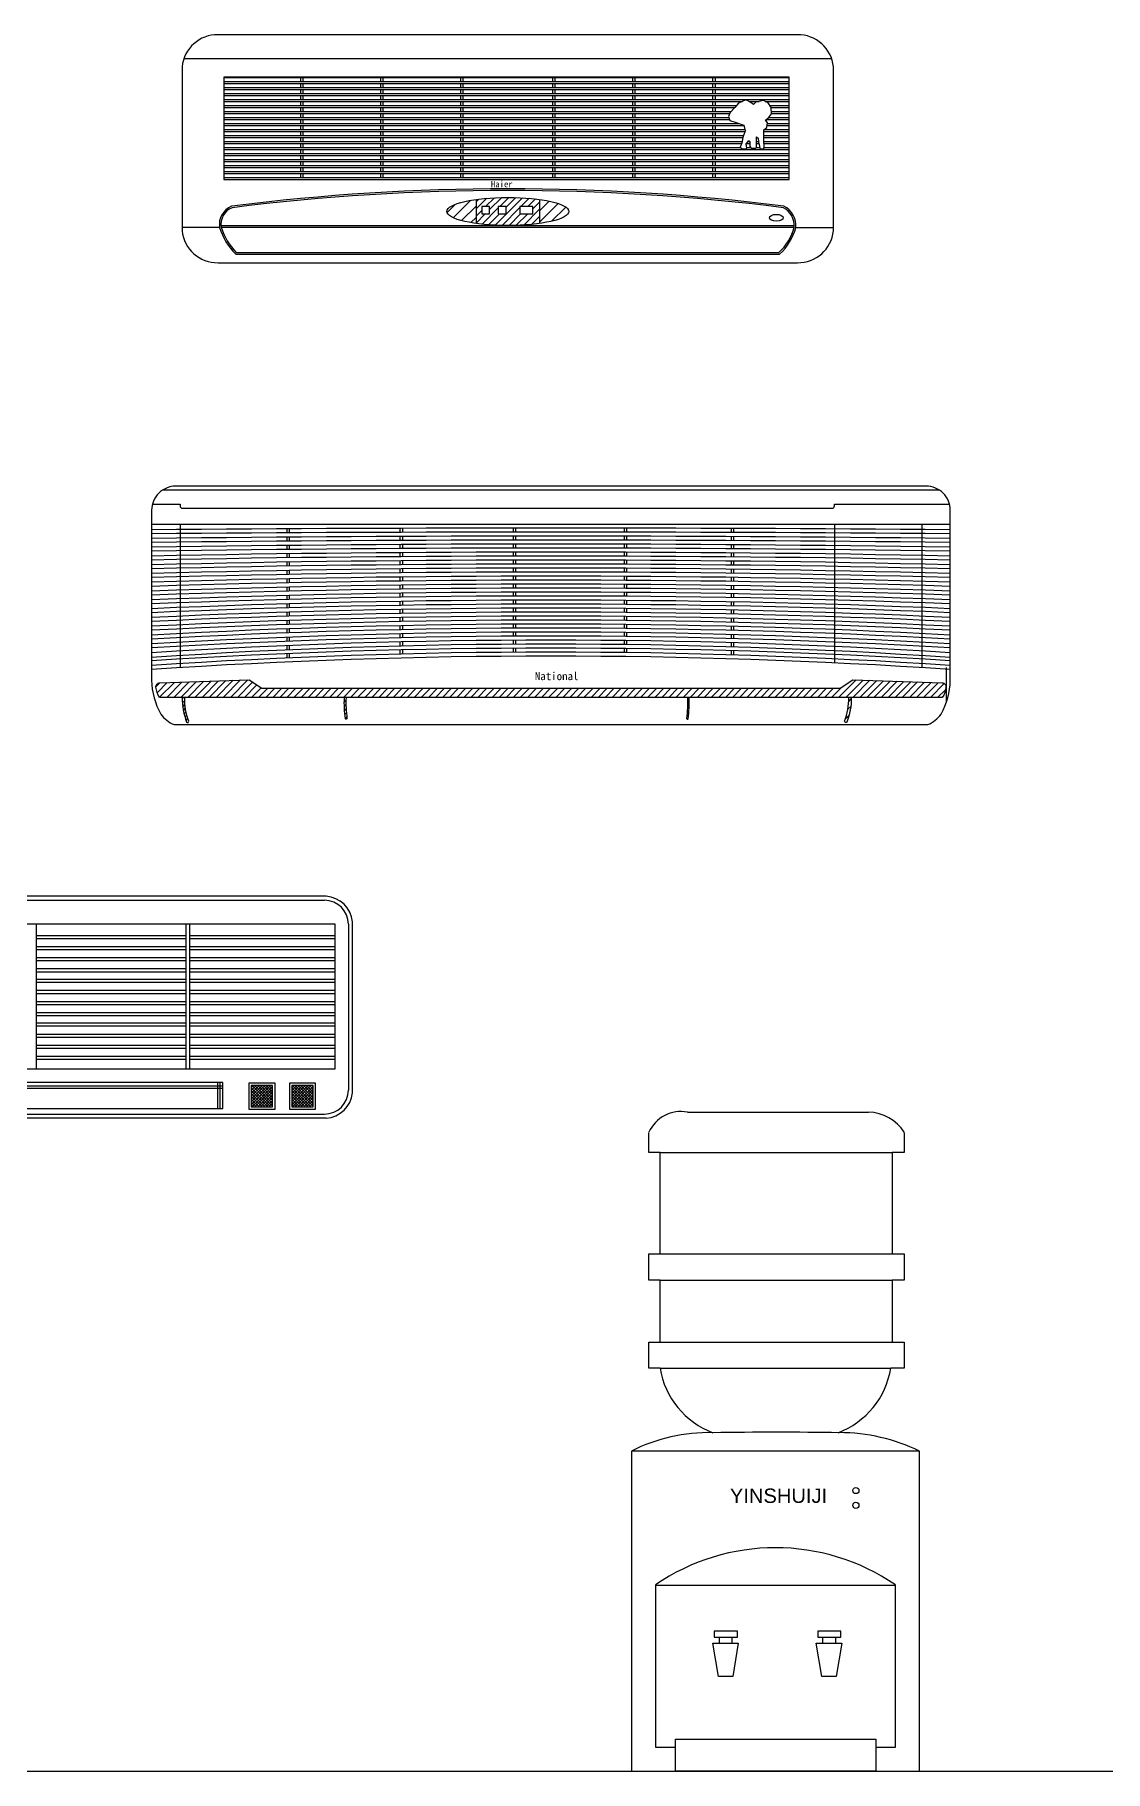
# Model space of a CAD drawing. Header units: inches. Extents: x 11.8 to 54.3, y 10.8 to 35.6.
# Drawn here: x 43.146 to 44.484, y 16.498 to 18.668 of the extents above; entities that cross this region are included whole.
import ezdxf

# ---------------------------------------------------------------- set-up
doc = ezdxf.new("R2010")
doc.units = ezdxf.units.IN
doc.header["$MEASUREMENT"] = 0
for name, color, linetype in [('02', 2, 'Continuous'), ('1', 1, 'Continuous'), ('4', 4, 'Continuous')]:
    doc.layers.add(name, color=color, linetype=linetype)
doc.styles.get("Standard").update_dxf_attribs({"font": 'arial.ttf'})
doc.styles.add('STYLE2', font='')
doc.styles.get('STYLE2').set_extended_font_data('SimHei')
pattern_1 = [(45, (-5.508539, 20.9132857), (-0.00265165043, 0.00265165043), [])]

msp = doc.modelspace()

# ---------------------------------------------------------------- hatches: boundary and pattern name
at = {"layer": '4'}
h = msp.add_hatch(dxfattribs=at)
h.set_pattern_fill('ANSI31', color=256, scale=0.05, style=0)
h.set_pattern_definition([(45, (-5.508539, 20.913286), (-0.0044194174, 0.0044194174), [])])
h.paths.add_polyline_path([(44.2806, 17.8404, 0.134843), (44.2852, 17.8532, 0.422102), (44.2804, 17.8585), (44.1689, 17.8625), (44.153, 17.8517), (43.4302, 17.8517), (43.4143, 17.8625), (43.3028, 17.8585, 0.422102), (43.298, 17.8532, 0.134843), (43.3026, 17.8404)])
h.paths.add_polyline_path([(44.1586, 17.8105, 0.591938), (44.1614, 17.8094, 0.094359), (44.1668, 17.8404), (44.1638, 17.8404, -0.094525)])
h = msp.add_hatch(dxfattribs=at)
h.set_pattern_fill('ANSI31', color=256, scale=0.03, style=0)
h.set_pattern_definition(pattern_1)
h.paths.add_polyline_path([(43.5355, 17.8404), (43.5335, 17.8404, 0.042101), (43.5347, 17.8137, 0.657088), (43.5367, 17.814, -0.042222)])
h.paths.add_polyline_path([(43.3339, 17.8404), (43.3309, 17.8404, 0.094359), (43.3363, 17.8094, 0.591938), (43.3391, 17.8105, -0.094525)])
h = msp.add_hatch(dxfattribs=at)
h.set_pattern_fill('ANSI31', color=256, scale=0.03, style=0)
h.set_pattern_definition(pattern_1)
h.paths.add_polyline_path([(43.9642, 17.8404), (43.9622, 17.8404, -0.042222), (43.961, 17.814, 0.657088), (43.963, 17.8137, 0.042101)])

# ---------------------------------------------------------------- linework, layer by layer
at = {"layer": '02'}
for p, q in [((44.1424, 18.6385), (43.3328, 18.6385)), ((44.0892, 18.6156), (43.3828, 18.6156)), ((43.3828, 18.6156), (43.3828, 18.4876)), ((43.3828, 18.6151), (44.0892, 18.6151)), ((43.3828, 18.6102), (44.0892, 18.6102)), ((43.3828, 18.6076), (44.0892, 18.6076)), ((43.3828, 18.6027), (44.0892, 18.6027)), ((43.3828, 18.6001), (44.0892, 18.6001)), ((43.4786, 18.6156), (43.4786, 18.6102)), ((43.4786, 18.6076), (43.4786, 18.6027)), ((43.4786, 18.6001), (43.4786, 18.5952)), ((43.4816, 18.6156), (43.4816, 18.6102)), ((43.4816, 18.6076), (43.4816, 18.6027)), ((43.4816, 18.6001), (43.4816, 18.5952)), ((43.5786, 18.6156), (43.5786, 18.6102)), ((43.5786, 18.6076), (43.5786, 18.6027)), ((43.5786, 18.6001), (43.5786, 18.5952)), ((43.5816, 18.6156), (43.5816, 18.6102)), ((43.5816, 18.6076), (43.5816, 18.6027)), ((43.5816, 18.6001), (43.5816, 18.5952)), ((43.6786, 18.6156), (43.6786, 18.6102)), ((43.6786, 18.6076), (43.6786, 18.6027)), ((43.6786, 18.6001), (43.6786, 18.5952)), ((43.6816, 18.6156), (43.6816, 18.6102)), ((43.6816, 18.6076), (43.6816, 18.6027)), ((43.6816, 18.6001), (43.6816, 18.5952)), ((43.7936, 18.6156), (43.7936, 18.6102)), ((43.7936, 18.6076), (43.7936, 18.6027)), ((43.7936, 18.6001), (43.7936, 18.5952)), ((43.7966, 18.6156), (43.7966, 18.6102)), ((43.7966, 18.6076), (43.7966, 18.6027)), ((43.7966, 18.6001), (43.7966, 18.5952)), ((43.8936, 18.6156), (43.8936, 18.6102)), ((43.8936, 18.6076), (43.8936, 18.6027)), ((43.8936, 18.6001), (43.8936, 18.5952)), ((43.8966, 18.6156), (43.8966, 18.6102)), ((43.8966, 18.6076), (43.8966, 18.6027)), ((43.8966, 18.6001), (43.8966, 18.5952)), ((43.9936, 18.6156), (43.9936, 18.6102)), ((43.9936, 18.6076), (43.9936, 18.6027)), ((43.9936, 18.6001), (43.9936, 18.5952)), ((43.9966, 18.6156), (43.9966, 18.6102)), ((43.9966, 18.6076), (43.9966, 18.6027)), ((43.9966, 18.6001), (43.9966, 18.5952)), ((44.0892, 18.4876), (44.0892, 18.6156)), ((43.3828, 18.5952), (44.0892, 18.5952)), ((43.3828, 18.5926), (44.0892, 18.5926)), ((43.3828, 18.5877), (44.0892, 18.5877)), ((43.3828, 18.5851), (44.0304, 18.5851)), ((43.3828, 18.5802), (44.0234, 18.5802)), ((43.3828, 18.5776), (44.0211, 18.5776)), ((43.4786, 18.5926), (43.4786, 18.5877)), ((43.4786, 18.5851), (43.4786, 18.5802)), ((43.4786, 18.5776), (43.4786, 18.5727)), ((43.4816, 18.5926), (43.4816, 18.5877)), ((43.4816, 18.5851), (43.4816, 18.5802)), ((43.4816, 18.5776), (43.4816, 18.5727)), ((43.5786, 18.5926), (43.5786, 18.5877)), ((43.5786, 18.5851), (43.5786, 18.5802)), ((43.5786, 18.5776), (43.5786, 18.5727)), ((43.5816, 18.5926), (43.5816, 18.5877)), ((43.5816, 18.5851), (43.5816, 18.5802)), ((43.5816, 18.5776), (43.5816, 18.5727)), ((43.6786, 18.5926), (43.6786, 18.5877)), ((43.6786, 18.5851), (43.6786, 18.5802)), ((43.6786, 18.5776), (43.6786, 18.5727)), ((43.6816, 18.5926), (43.6816, 18.5877)), ((43.6816, 18.5851), (43.6816, 18.5802)), ((43.6816, 18.5776), (43.6816, 18.5727)), ((43.7936, 18.5926), (43.7936, 18.5877)), ((43.7936, 18.5851), (43.7936, 18.5802)), ((43.7936, 18.5776), (43.7936, 18.5727)), ((43.7966, 18.5926), (43.7966, 18.5877)), ((43.7966, 18.5851), (43.7966, 18.5802)), ((43.7966, 18.5776), (43.7966, 18.5727)), ((43.8936, 18.5926), (43.8936, 18.5877)), ((43.8936, 18.5851), (43.8936, 18.5802)), ((43.8936, 18.5776), (43.8936, 18.5727)), ((43.8966, 18.5926), (43.8966, 18.5877)), ((43.8966, 18.5851), (43.8966, 18.5802)), ((43.8966, 18.5776), (43.8966, 18.5727)), ((43.9936, 18.5926), (43.9936, 18.5877)), ((43.9936, 18.5851), (43.9936, 18.5802)), ((43.9936, 18.5776), (43.9936, 18.5727)), ((43.9966, 18.5926), (43.9966, 18.5877)), ((43.9966, 18.5851), (43.9966, 18.5802)), ((43.9966, 18.5776), (43.9966, 18.5727)), ((44.0212, 18.5777), (44.0156, 18.5715)), ((44.0258, 18.5831), (44.0212, 18.5777)), ((44.035, 18.587), (44.0258, 18.5831)), ((44.0402, 18.5846), (44.035, 18.587)), ((44.0391, 18.5851), (44.0518, 18.5851)), ((44.0445, 18.5814), (44.0402, 18.5846)), ((44.0474, 18.5841), (44.0445, 18.5814)), ((44.057, 18.5862), (44.0474, 18.5841)), ((44.063, 18.5833), (44.057, 18.5862)), ((44.0594, 18.5851), (44.0892, 18.5851)), ((44.0668, 18.5775), (44.063, 18.5833)), ((44.065, 18.5802), (44.0892, 18.5802)), ((44.0667, 18.5776), (44.0892, 18.5776)), ((44.067, 18.5698), (44.0668, 18.5775)), ((43.3828, 18.5727), (44.0168, 18.5727)), ((43.3828, 18.5701), (44.015, 18.5701)), ((43.3828, 18.5652), (44.0136, 18.5652)), ((43.3828, 18.5626), (44.0146, 18.5626)), ((43.3828, 18.5577), (44.0265, 18.5577)), ((43.3828, 18.5551), (44.0328, 18.5551)), ((43.4786, 18.5701), (43.4786, 18.5652)), ((43.4786, 18.5626), (43.4786, 18.5577)), ((43.4786, 18.5551), (43.4786, 18.5502)), ((43.4816, 18.5701), (43.4816, 18.5652)), ((43.4816, 18.5626), (43.4816, 18.5577)), ((43.4816, 18.5551), (43.4816, 18.5502)), ((43.5786, 18.5701), (43.5786, 18.5652)), ((43.5786, 18.5626), (43.5786, 18.5577)), ((43.5786, 18.5551), (43.5786, 18.5502)), ((43.5816, 18.5701), (43.5816, 18.5652)), ((43.5816, 18.5626), (43.5816, 18.5577)), ((43.5816, 18.5551), (43.5816, 18.5502)), ((43.6786, 18.5701), (43.6786, 18.5652)), ((43.6786, 18.5626), (43.6786, 18.5577)), ((43.6786, 18.5551), (43.6786, 18.5502)), ((43.6816, 18.5701), (43.6816, 18.5652)), ((43.6816, 18.5626), (43.6816, 18.5577)), ((43.6816, 18.5551), (43.6816, 18.5502)), ((43.7936, 18.5701), (43.7936, 18.5652)), ((43.7936, 18.5626), (43.7936, 18.5577)), ((43.7936, 18.5551), (43.7936, 18.5502)), ((43.7966, 18.5701), (43.7966, 18.5652)), ((43.7966, 18.5626), (43.7966, 18.5577)), ((43.7966, 18.5551), (43.7966, 18.5502)), ((43.8936, 18.5701), (43.8936, 18.5652)), ((43.8936, 18.5626), (43.8936, 18.5577)), ((43.8936, 18.5551), (43.8936, 18.5502)), ((43.8966, 18.5701), (43.8966, 18.5652)), ((43.8966, 18.5626), (43.8966, 18.5577)), ((43.8966, 18.5551), (43.8966, 18.5502)), ((43.9936, 18.5701), (43.9936, 18.5652)), ((43.9936, 18.5626), (43.9936, 18.5577)), ((43.9936, 18.5551), (43.9936, 18.5502)), ((43.9966, 18.5701), (43.9966, 18.5652)), ((43.9966, 18.5626), (43.9966, 18.5577)), ((43.9966, 18.5551), (43.9966, 18.5502)), ((44.0156, 18.5715), (44.0133, 18.5661)), ((44.0133, 18.5661), (44.0152, 18.5611)), ((44.0152, 18.5611), (44.0231, 18.559)), ((44.0231, 18.559), (44.0327, 18.5555)), ((44.0327, 18.5555), (44.0341, 18.5482)), ((44.0595, 18.5621), (44.0635, 18.5646)), ((44.062, 18.5584), (44.0595, 18.5621)), ((44.0602, 18.5626), (44.0892, 18.5626)), ((44.0614, 18.5525), (44.062, 18.5584)), ((44.0617, 18.5551), (44.0892, 18.5551)), ((44.0619, 18.5577), (44.0892, 18.5577)), ((44.0635, 18.5646), (44.067, 18.5698)), ((44.0639, 18.5652), (44.0892, 18.5652)), ((44.0669, 18.5727), (44.0892, 18.5727)), ((44.067, 18.5701), (44.0892, 18.5701)), ((43.3828, 18.5502), (44.0337, 18.5502)), ((43.3828, 18.5476), (44.0339, 18.5476)), ((43.3828, 18.5427), (44.0322, 18.5427)), ((43.3828, 18.5401), (44.0313, 18.5401)), ((43.3828, 18.5352), (44.0304, 18.5352)), ((43.4786, 18.5476), (43.4786, 18.5427)), ((43.4786, 18.5401), (43.4786, 18.5352)), ((43.4816, 18.5476), (43.4816, 18.5427)), ((43.4816, 18.5401), (43.4816, 18.5352)), ((43.5786, 18.5476), (43.5786, 18.5427)), ((43.5786, 18.5401), (43.5786, 18.5352)), ((43.5816, 18.5476), (43.5816, 18.5427)), ((43.5816, 18.5401), (43.5816, 18.5352)), ((43.6786, 18.5476), (43.6786, 18.5427)), ((43.6786, 18.5401), (43.6786, 18.5352)), ((43.6816, 18.5476), (43.6816, 18.5427)), ((43.6816, 18.5401), (43.6816, 18.5352)), ((43.7936, 18.5476), (43.7936, 18.5427)), ((43.7936, 18.5401), (43.7936, 18.5352)), ((43.7966, 18.5476), (43.7966, 18.5427)), ((43.7966, 18.5401), (43.7966, 18.5352)), ((43.8936, 18.5476), (43.8936, 18.5427)), ((43.8936, 18.5401), (43.8936, 18.5352)), ((43.8966, 18.5476), (43.8966, 18.5427)), ((43.8966, 18.5401), (43.8966, 18.5352)), ((43.9936, 18.5476), (43.9936, 18.5427)), ((43.9936, 18.5401), (43.9936, 18.5352)), ((43.9966, 18.5476), (43.9966, 18.5427)), ((43.9966, 18.5401), (43.9966, 18.5352)), ((44.0312, 18.5399), (44.03, 18.5328)), ((44.0341, 18.5482), (44.0312, 18.5399)), ((44.0354, 18.532), (44.0375, 18.5347)), ((44.0375, 18.5347), (44.0383, 18.5361)), ((44.0378, 18.5352), (44.0397, 18.5352)), ((44.0383, 18.5361), (44.0402, 18.5349)), ((44.0402, 18.5349), (44.0402, 18.5287)), ((44.0483, 18.5384), (44.0483, 18.5409)), ((44.0483, 18.5409), (44.0506, 18.5391)), ((44.0483, 18.5401), (44.0494, 18.5401)), ((44.0485, 18.5318), (44.0483, 18.5384)), ((44.0484, 18.5352), (44.0509, 18.5352)), ((44.0506, 18.5391), (44.051, 18.5345)), ((44.051, 18.5345), (44.0522, 18.5293)), ((44.0574, 18.5374), (44.0578, 18.5496)), ((44.0581, 18.5272), (44.0574, 18.5374)), ((44.0575, 18.5401), (44.0892, 18.5401)), ((44.0576, 18.5427), (44.0892, 18.5427)), ((44.0576, 18.5352), (44.0892, 18.5352)), ((44.0578, 18.5496), (44.0614, 18.5525)), ((44.0578, 18.5476), (44.0892, 18.5476)), ((44.0586, 18.5502), (44.0892, 18.5502)), ((43.3828, 18.5326), (44.0299, 18.5326)), ((43.3828, 18.5277), (44.0283, 18.5277)), ((43.3828, 18.5251), (44.0892, 18.5251)), ((43.3828, 18.5202), (44.0892, 18.5202)), ((43.3828, 18.5176), (44.0892, 18.5176)), ((43.3828, 18.5127), (44.0892, 18.5127)), ((43.4786, 18.5326), (43.4786, 18.5277)), ((43.4786, 18.5251), (43.4786, 18.5202)), ((43.4786, 18.5176), (43.4786, 18.5127)), ((43.4816, 18.5326), (43.4816, 18.5277)), ((43.4816, 18.5251), (43.4816, 18.5202)), ((43.4816, 18.5176), (43.4816, 18.5127)), ((43.5786, 18.5326), (43.5786, 18.5277)), ((43.5786, 18.5251), (43.5786, 18.5202)), ((43.5786, 18.5176), (43.5786, 18.5127)), ((43.5816, 18.5326), (43.5816, 18.5277)), ((43.5816, 18.5251), (43.5816, 18.5202)), ((43.5816, 18.5176), (43.5816, 18.5127)), ((43.6786, 18.5326), (43.6786, 18.5277)), ((43.6786, 18.5251), (43.6786, 18.5202)), ((43.6786, 18.5176), (43.6786, 18.5127)), ((43.6816, 18.5326), (43.6816, 18.5277)), ((43.6816, 18.5251), (43.6816, 18.5202)), ((43.6816, 18.5176), (43.6816, 18.5127)), ((43.7936, 18.5326), (43.7936, 18.5277)), ((43.7936, 18.5251), (43.7936, 18.5202)), ((43.7936, 18.5176), (43.7936, 18.5127)), ((43.7966, 18.5326), (43.7966, 18.5277)), ((43.7966, 18.5251), (43.7966, 18.5202)), ((43.7966, 18.5176), (43.7966, 18.5127)), ((43.8936, 18.5326), (43.8936, 18.5277)), ((43.8936, 18.5251), (43.8936, 18.5202)), ((43.8936, 18.5176), (43.8936, 18.5127)), ((43.8966, 18.5326), (43.8966, 18.5277)), ((43.8966, 18.5251), (43.8966, 18.5202)), ((43.8966, 18.5176), (43.8966, 18.5127)), ((43.9936, 18.5326), (43.9936, 18.5277)), ((43.9936, 18.5251), (43.9936, 18.5202)), ((43.9936, 18.5176), (43.9936, 18.5127)), ((43.9966, 18.5326), (43.9966, 18.5277)), ((43.9966, 18.5251), (43.9966, 18.5202)), ((43.9966, 18.5176), (43.9966, 18.5127)), ((44.03, 18.5328), (44.0279, 18.528)), ((44.0279, 18.528), (44.0304, 18.5259)), ((44.0304, 18.5259), (44.0354, 18.5257)), ((44.0364, 18.5268), (44.0354, 18.532)), ((44.0354, 18.5257), (44.0364, 18.5268)), ((44.0358, 18.5326), (44.0402, 18.5326)), ((44.0362, 18.5277), (44.0408, 18.5277)), ((44.0402, 18.5287), (44.0416, 18.5266)), ((44.0416, 18.5266), (44.0477, 18.5266)), ((44.0477, 18.5266), (44.0485, 18.5276)), ((44.0485, 18.5326), (44.0514, 18.5326)), ((44.0485, 18.5276), (44.0485, 18.5318)), ((44.0485, 18.5277), (44.0523, 18.5277)), ((44.0522, 18.5293), (44.0524, 18.5264)), ((44.0524, 18.5264), (44.057, 18.5257)), ((44.057, 18.5257), (44.0581, 18.5272)), ((44.0577, 18.5326), (44.0892, 18.5326)), ((44.058, 18.5277), (44.0892, 18.5277)), ((43.3828, 18.5101), (44.0892, 18.5101)), ((43.3828, 18.5052), (44.0892, 18.5052)), ((43.3828, 18.5026), (44.0892, 18.5026)), ((43.3828, 18.4977), (44.0892, 18.4977)), ((43.3828, 18.4951), (44.0892, 18.4951)), ((43.3828, 18.4902), (44.0892, 18.4902)), ((43.4786, 18.5101), (43.4786, 18.5052)), ((43.4786, 18.5026), (43.4786, 18.4977)), ((43.4786, 18.4951), (43.4786, 18.4902)), ((43.4816, 18.5101), (43.4816, 18.5052)), ((43.4816, 18.5026), (43.4816, 18.4977)), ((43.4816, 18.4951), (43.4816, 18.4902)), ((43.5786, 18.5101), (43.5786, 18.5052)), ((43.5786, 18.5026), (43.5786, 18.4977)), ((43.5786, 18.4951), (43.5786, 18.4902)), ((43.5816, 18.5101), (43.5816, 18.5052)), ((43.5816, 18.5026), (43.5816, 18.4977)), ((43.5816, 18.4951), (43.5816, 18.4902)), ((43.6786, 18.5101), (43.6786, 18.5052)), ((43.6786, 18.5026), (43.6786, 18.4977)), ((43.6786, 18.4951), (43.6786, 18.4902)), ((43.6816, 18.5101), (43.6816, 18.5052)), ((43.6816, 18.5026), (43.6816, 18.4977)), ((43.6816, 18.4951), (43.6816, 18.4902)), ((43.7936, 18.5101), (43.7936, 18.5052)), ((43.7936, 18.5026), (43.7936, 18.4977)), ((43.7936, 18.4951), (43.7936, 18.4902)), ((43.7966, 18.5101), (43.7966, 18.5052)), ((43.7966, 18.5026), (43.7966, 18.4977)), ((43.7966, 18.4951), (43.7966, 18.4902)), ((43.8936, 18.5101), (43.8936, 18.5052)), ((43.8936, 18.5026), (43.8936, 18.4977)), ((43.8936, 18.4951), (43.8936, 18.4902)), ((43.8966, 18.5101), (43.8966, 18.5052)), ((43.8966, 18.5026), (43.8966, 18.4977)), ((43.8966, 18.4951), (43.8966, 18.4902)), ((43.9936, 18.5101), (43.9936, 18.5052)), ((43.9936, 18.5026), (43.9936, 18.4977)), ((43.9936, 18.4951), (43.9936, 18.4902)), ((43.9966, 18.5101), (43.9966, 18.5052)), ((43.9966, 18.5026), (43.9966, 18.4977)), ((43.9966, 18.4951), (43.9966, 18.4902)), ((43.3828, 18.4876), (44.0892, 18.4876)), ((43.6617, 18.4463), (43.672, 18.4565)), ((43.6694, 18.4398), (43.6911, 18.4615)), ((43.6799, 18.4362), (43.698, 18.4543)), ((43.698, 18.4508), (43.7114, 18.4641)), ((43.698, 18.4596), (43.7015, 18.4631)), ((43.698, 18.4626), (43.698, 18.4327)), ((43.698, 18.4419), (43.705, 18.4489)), ((43.7149, 18.4537), (43.705, 18.4537)), ((43.705, 18.4537), (43.705, 18.4446)), ((43.7055, 18.4317), (43.7258, 18.4521)), ((43.7098, 18.4537), (43.7209, 18.4648)), ((43.7149, 18.4499), (43.7301, 18.4651)), ((43.7149, 18.4446), (43.7149, 18.4537)), ((43.7219, 18.4305), (43.7561, 18.4647)), ((43.7357, 18.4537), (43.7258, 18.4537)), ((43.7258, 18.4537), (43.7258, 18.4446)), ((43.7275, 18.4537), (43.739, 18.4652)), ((43.7305, 18.4302), (43.7528, 18.4525)), ((43.7357, 18.4531), (43.7477, 18.4651)), ((43.7357, 18.4446), (43.7357, 18.4537)), ((43.769, 18.4537), (43.7528, 18.4537)), ((43.7528, 18.4537), (43.7528, 18.4446)), ((43.754, 18.4537), (43.7644, 18.4641)), ((43.7575, 18.4307), (43.7772, 18.4504)), ((43.7628, 18.4537), (43.7724, 18.4633)), ((43.769, 18.451), (43.7772, 18.4592)), ((43.769, 18.4446), (43.769, 18.4537)), ((43.7772, 18.4627), (43.7772, 18.4326)), ((43.7772, 18.4486), (43.7892, 18.4606)), ((43.7772, 18.4344), (43.8004, 18.4576)), ((43.7923, 18.4354), (43.81, 18.4531)), ((43.3776, 18.4275), (43.3306, 18.4275)), ((44.0957, 18.4295), (43.3794, 18.4295)), ((44.0955, 18.4275), (43.3797, 18.4275)), ((43.6915, 18.4337), (43.698, 18.4402)), ((43.698, 18.4331), (43.7095, 18.4446)), ((43.705, 18.4446), (43.7149, 18.4446)), ((43.7136, 18.431), (43.7272, 18.4446)), ((43.7258, 18.4446), (43.7357, 18.4446)), ((43.7392, 18.4301), (43.7537, 18.4446)), ((43.7482, 18.4303), (43.7626, 18.4446)), ((43.7528, 18.4446), (43.769, 18.4446)), ((43.7671, 18.4314), (43.7772, 18.4415)), ((43.7771, 18.4326), (43.7772, 18.4327)), ((44.0976, 18.4275), (44.1446, 18.4275)), ((43.3976, 18.3943), (44.0773, 18.3943)), ((43.3984, 18.3963), (44.0765, 18.3963)), ((44.2859, 17.8348), (44.2859, 17.8776)), ((43.5108, 17.5918), (42.7763, 17.5918)), ((43.1489, 17.376), (43.1489, 17.5569)), ((43.3354, 17.5569), (43.3354, 17.376)), ((43.3402, 17.376), (43.3402, 17.5569)), ((43.5435, 17.3463), (43.5435, 17.5601)), ((43.1489, 17.543), (43.3354, 17.543)), ((43.1489, 17.5391), (43.3354, 17.5391)), ((43.3402, 17.543), (43.5219, 17.543)), ((43.3402, 17.5391), (43.5219, 17.5391)), ((43.1489, 17.5291), (43.3354, 17.5291)), ((43.1489, 17.5252), (43.3354, 17.5252)), ((43.1489, 17.5152), (43.3354, 17.5152)), ((43.3402, 17.5291), (43.5219, 17.5291)), ((43.3402, 17.5252), (43.5219, 17.5252)), ((43.3402, 17.5152), (43.5219, 17.5152)), ((43.1489, 17.5114), (43.3354, 17.5114)), ((43.1489, 17.5014), (43.3354, 17.5014)), ((43.1489, 17.4975), (43.3354, 17.4975)), ((43.3402, 17.5114), (43.5219, 17.5114)), ((43.3402, 17.5014), (43.5219, 17.5014)), ((43.3402, 17.4975), (43.5219, 17.4975)), ((43.1489, 17.4883), (43.3354, 17.4883)), ((43.1489, 17.4844), (43.3354, 17.4844)), ((43.1489, 17.4744), (43.3354, 17.4744)), ((43.1489, 17.4705), (43.3354, 17.4705)), ((43.3402, 17.4883), (43.5219, 17.4883)), ((43.3402, 17.4844), (43.5219, 17.4844)), ((43.3402, 17.4744), (43.5219, 17.4744)), ((43.3402, 17.4705), (43.5219, 17.4705)), ((43.1489, 17.4605), (43.3354, 17.4605)), ((43.1489, 17.4567), (43.3354, 17.4567)), ((43.3402, 17.4605), (43.5219, 17.4605)), ((43.3402, 17.4567), (43.5219, 17.4567)), ((43.1489, 17.4467), (43.3354, 17.4467)), ((43.1489, 17.4428), (43.3354, 17.4428)), ((43.1489, 17.4336), (43.3354, 17.4336)), ((43.1489, 17.4297), (43.3354, 17.4297)), ((43.3402, 17.4467), (43.5219, 17.4467)), ((43.3402, 17.4428), (43.5219, 17.4428)), ((43.3402, 17.4336), (43.5219, 17.4336)), ((43.3402, 17.4297), (43.5219, 17.4297)), ((43.1489, 17.4197), (43.3354, 17.4197)), ((43.1489, 17.4158), (43.3354, 17.4158)), ((43.1489, 17.4058), (43.3354, 17.4058)), ((43.3402, 17.4197), (43.5219, 17.4197)), ((43.3402, 17.4158), (43.5219, 17.4158)), ((43.3402, 17.4058), (43.5219, 17.4058)), ((43.1489, 17.402), (43.3354, 17.402)), ((43.1489, 17.392), (43.3354, 17.392)), ((43.1489, 17.3881), (43.3354, 17.3881)), ((43.3402, 17.402), (43.5219, 17.402)), ((43.3402, 17.392), (43.5219, 17.392)), ((43.3402, 17.3881), (43.5219, 17.3881)), ((42.8011, 17.3551), (43.3814, 17.3551)), ((42.8011, 17.3521), (43.3814, 17.3521)), ((43.3753, 17.3266), (43.3753, 17.3589)), ((43.3782, 17.3266), (43.3782, 17.3589)), ((43.4171, 17.3552), (43.4171, 17.3286)), ((43.4438, 17.3552), (43.4171, 17.3552)), ((43.4171, 17.3312), (43.4411, 17.3552)), ((43.4171, 17.3348), (43.4376, 17.3552)), ((43.4171, 17.3383), (43.434, 17.3552)), ((43.4171, 17.3419), (43.4305, 17.3552)), ((43.4171, 17.3454), (43.427, 17.3552)), ((43.4171, 17.3489), (43.4234, 17.3552)), ((43.4171, 17.3525), (43.4199, 17.3552)), ((43.4411, 17.3286), (43.4171, 17.3526)), ((43.4376, 17.3286), (43.4171, 17.3491)), ((43.434, 17.3286), (43.4171, 17.3455)), ((43.4305, 17.3286), (43.4171, 17.342)), ((43.4438, 17.3295), (43.418, 17.3552)), ((43.418, 17.3286), (43.4438, 17.3543)), ((43.4438, 17.333), (43.4216, 17.3552)), ((43.4216, 17.3286), (43.4438, 17.3508)), ((43.4438, 17.3366), (43.4251, 17.3552)), ((43.4251, 17.3286), (43.4438, 17.3473)), ((43.4438, 17.3401), (43.4286, 17.3552)), ((43.4286, 17.3286), (43.4438, 17.3437)), ((43.4438, 17.3436), (43.4322, 17.3552)), ((43.4322, 17.3286), (43.4438, 17.3402)), ((43.4438, 17.3472), (43.4357, 17.3552)), ((43.4438, 17.3507), (43.4392, 17.3552)), ((43.4438, 17.3542), (43.4428, 17.3552)), ((43.4438, 17.3286), (43.4438, 17.3552)), ((43.4677, 17.3312), (43.4916, 17.3552)), ((43.4677, 17.3348), (43.4881, 17.3552)), ((43.4677, 17.3383), (43.4846, 17.3552)), ((43.4677, 17.3419), (43.481, 17.3552)), ((43.4677, 17.3454), (43.4775, 17.3552)), ((43.4677, 17.3489), (43.474, 17.3552)), ((43.4677, 17.3525), (43.4704, 17.3552)), ((43.4677, 17.3552), (43.4677, 17.3286)), ((43.4943, 17.3552), (43.4677, 17.3552)), ((43.4917, 17.3286), (43.4677, 17.3526)), ((43.4881, 17.3286), (43.4677, 17.3491)), ((43.4846, 17.3286), (43.4677, 17.3455)), ((43.481, 17.3286), (43.4677, 17.342)), ((43.4943, 17.3295), (43.4686, 17.3552)), ((43.4686, 17.3286), (43.4943, 17.3543)), ((43.4943, 17.333), (43.4721, 17.3552)), ((43.4721, 17.3286), (43.4943, 17.3508)), ((43.4756, 17.3286), (43.4943, 17.3473)), ((43.4943, 17.3366), (43.4757, 17.3552)), ((43.4943, 17.3401), (43.4792, 17.3552)), ((43.4792, 17.3286), (43.4943, 17.3437)), ((43.4943, 17.3436), (43.4827, 17.3552)), ((43.4827, 17.3286), (43.4943, 17.3402)), ((43.4943, 17.3472), (43.4863, 17.3552)), ((43.4943, 17.3507), (43.4898, 17.3552)), ((43.4943, 17.3542), (43.4933, 17.3552)), ((43.4943, 17.3286), (43.4943, 17.3552)), ((43.427, 17.3286), (43.4171, 17.3384)), ((43.4234, 17.3286), (43.4171, 17.3349)), ((43.4199, 17.3286), (43.4171, 17.3314)), ((43.4171, 17.3286), (43.4438, 17.3286)), ((43.4357, 17.3286), (43.4438, 17.3367)), ((43.4392, 17.3286), (43.4438, 17.3331)), ((43.4428, 17.3286), (43.4438, 17.3296)), ((43.4775, 17.3286), (43.4677, 17.3384)), ((43.474, 17.3286), (43.4677, 17.3349)), ((43.4704, 17.3286), (43.4677, 17.3314)), ((43.4677, 17.3286), (43.4943, 17.3286)), ((43.4863, 17.3286), (43.4943, 17.3367)), ((43.4898, 17.3286), (43.4943, 17.3331)), ((43.4933, 17.3286), (43.4943, 17.3296)), ((43.5108, 17.3146), (42.7763, 17.3146))]:
    msp.add_line(p, q, dxfattribs=at)
msp.add_lwpolyline([(43.3306, 18.4235, 0.389175), (43.3756, 18.3835), (44.0996, 18.3835, 0.389175), (44.1446, 18.4235), (44.1446, 18.6285, 0.389175), (44.0996, 18.6685), (43.3756, 18.6685, 0.389175), (43.3306, 18.6285)], format="xyb", close=True, dxfattribs=at)
for centre, radius, start, end in [((43.7376, 15.7148), 2.7611, 82.822, 97.178), ((43.7376, 15.7148), 2.7591, 82.8293, 97.1725), ((43.4017, 18.4315), 0.0245, 111.9161, 189.5061), ((43.4017, 18.4315), 0.0225, 112.5619, 189.2054), ((44.0702, 18.4297), 0.0255, 355.8148, 62.4286), ((44.0702, 18.4297), 0.0275, 355.3854, 63.1924), ((43.4508, 18.449), 0.0763, 196.3533, 225.7838), ((43.4508, 18.449), 0.0743, 196.447, 225.1607), ((44.0288, 18.4468), 0.0695, 313.3951, 344.1882), ((44.0288, 18.4468), 0.0715, 312.7533, 344.3495), ((43.5085, 17.5568), 0.0351, 5.3368, 86.2855), ((43.5085, 17.3496), 0.0351, 273.7145, 354.6632)]:
    msp.add_arc(centre, radius, start, end, dxfattribs=at)
for centre, major_axis, ratio in [((43.7377, 18.4476), (-0.0762, 0), 0.230541), ((44.0732, 18.4397), (-0.0087, 0), 0.490196)]:
    msp.add_ellipse(centre, major_axis=major_axis, ratio=ratio, dxfattribs=at)
at = {"layer": '1'}
msp.add_line((33.6152, 16.4983), (53.9414, 16.4983), dxfattribs=at)
at = {"layer": '4'}
for p, q in [((44.2772, 18.0993), (43.306, 18.0993)), ((43.2926, 18.0567), (44.2906, 18.0567)), ((43.3281, 18.0567), (43.3281, 17.8775)), ((44.1459, 18.0567), (44.1459, 17.8835)), ((44.2551, 18.0567), (44.2551, 17.8775)), ((43.4615, 18.051), (43.4615, 18.046)), ((43.4615, 18.0406), (43.4615, 18.0356)), ((43.4645, 18.051), (43.4645, 18.0461)), ((43.4645, 18.0406), (43.4645, 18.0356)), ((43.6029, 18.0516), (43.6029, 18.0466)), ((43.6029, 18.0415), (43.6029, 18.0365)), ((43.6059, 18.0516), (43.6059, 18.0466)), ((43.6059, 18.0415), (43.6059, 18.0365)), ((43.7443, 18.0519), (43.7443, 18.0469)), ((43.7443, 18.0419), (43.7443, 18.0369)), ((43.7473, 18.0519), (43.7473, 18.0469)), ((43.7473, 18.0419), (43.7473, 18.0369)), ((43.883, 18.0518), (43.883, 18.0468)), ((43.883, 18.0418), (43.883, 18.0368)), ((43.886, 18.0518), (43.886, 18.0468)), ((43.886, 18.0418), (43.886, 18.0368)), ((44.0166, 18.0515), (44.0166, 18.0465)), ((44.0166, 18.0413), (44.0166, 18.0363)), ((44.0196, 18.0515), (44.0196, 18.0465)), ((44.0196, 18.0413), (44.0196, 18.0363)), ((43.4615, 18.0302), (43.4615, 18.0252)), ((43.4615, 18.0198), (43.4615, 18.0148)), ((43.4645, 18.0302), (43.4645, 18.0252)), ((43.4645, 18.0198), (43.4645, 18.0148)), ((43.6029, 18.0314), (43.6029, 18.0264)), ((43.6029, 18.0212), (43.6029, 18.0162)), ((43.6059, 18.0314), (43.6059, 18.0264)), ((43.6059, 18.0212), (43.6059, 18.0162)), ((43.7443, 18.0319), (43.7443, 18.0269)), ((43.7443, 18.0219), (43.7443, 18.0169)), ((43.7473, 18.0319), (43.7473, 18.0269)), ((43.7473, 18.0219), (43.7473, 18.0169)), ((43.883, 18.0318), (43.883, 18.0268)), ((43.883, 18.0217), (43.883, 18.0167)), ((43.886, 18.0318), (43.886, 18.0268)), ((43.886, 18.0217), (43.886, 18.0167)), ((44.0166, 18.0311), (44.0166, 18.0261)), ((44.0166, 18.0209), (44.0166, 18.0159)), ((44.0196, 18.0311), (44.0196, 18.0261)), ((44.0196, 18.0209), (44.0196, 18.0159)), ((43.4615, 18.0094), (43.4615, 18.0044)), ((43.4615, 17.9989), (43.4615, 17.9939)), ((43.4645, 18.0094), (43.4645, 18.0044)), ((43.4645, 17.999), (43.4645, 17.994)), ((43.6029, 18.0111), (43.6029, 18.0061)), ((43.6029, 18.0009), (43.6029, 17.9959)), ((43.6029, 17.9908), (43.6029, 17.9858)), ((43.6059, 18.0111), (43.6059, 18.0061)), ((43.6059, 18.001), (43.6059, 17.996)), ((43.6059, 17.9908), (43.6059, 17.9858)), ((43.7443, 18.0119), (43.7443, 18.0069)), ((43.7443, 18.0019), (43.7443, 17.9969)), ((43.7443, 17.9918), (43.7443, 17.9868)), ((43.7473, 18.0119), (43.7473, 18.0069)), ((43.7473, 18.0019), (43.7473, 17.9969)), ((43.7473, 17.9919), (43.7473, 17.9869)), ((43.883, 18.0117), (43.883, 18.0067)), ((43.883, 18.0017), (43.883, 17.9967)), ((43.883, 17.9917), (43.883, 17.9867)), ((43.886, 18.0117), (43.886, 18.0067)), ((43.886, 18.0017), (43.886, 17.9967)), ((43.886, 17.9916), (43.886, 17.9866)), ((44.0166, 18.0107), (44.0166, 18.0057)), ((44.0166, 18.0005), (44.0166, 17.9955)), ((44.0196, 18.0107), (44.0196, 18.0057)), ((44.0196, 18.0005), (44.0196, 17.9955)), ((43.4615, 17.9885), (43.4615, 17.9835)), ((43.4615, 17.9781), (43.4615, 17.9731)), ((43.4645, 17.9886), (43.4645, 17.9836)), ((43.4645, 17.9782), (43.4645, 17.9732)), ((43.6029, 17.9807), (43.6029, 17.9757)), ((43.6029, 17.9705), (43.6029, 17.9655)), ((43.6059, 17.9807), (43.6059, 17.9757)), ((43.6059, 17.9706), (43.6059, 17.9656)), ((43.7443, 17.9818), (43.7443, 17.9768)), ((43.7443, 17.9718), (43.7443, 17.9668)), ((43.7473, 17.9818), (43.7473, 17.9768)), ((43.7473, 17.9718), (43.7473, 17.9668)), ((43.883, 17.9816), (43.883, 17.9766)), ((43.883, 17.9716), (43.883, 17.9666)), ((43.886, 17.9816), (43.886, 17.9766)), ((43.886, 17.9716), (43.886, 17.9666)), ((44.0166, 17.9903), (44.0166, 17.9853)), ((44.0166, 17.9801), (44.0166, 17.9751)), ((44.0166, 17.9699), (44.0166, 17.9649)), ((44.0196, 17.9903), (44.0196, 17.9853)), ((44.0196, 17.9801), (44.0196, 17.9751)), ((44.0196, 17.9699), (44.0196, 17.9649)), ((43.4615, 17.9677), (43.4615, 17.9627)), ((43.4615, 17.9572), (43.4615, 17.9522)), ((43.4645, 17.9677), (43.4645, 17.9627)), ((43.4645, 17.9573), (43.4645, 17.9523)), ((43.6029, 17.9604), (43.6029, 17.9554)), ((43.6029, 17.9502), (43.6029, 17.9452)), ((43.6059, 17.9604), (43.6059, 17.9554)), ((43.6059, 17.9503), (43.6059, 17.9453)), ((43.7443, 17.9618), (43.7443, 17.9568)), ((43.7443, 17.9518), (43.7443, 17.9468)), ((43.7473, 17.9618), (43.7473, 17.9568)), ((43.7473, 17.9518), (43.7473, 17.9468)), ((43.883, 17.9616), (43.883, 17.9566)), ((43.883, 17.9515), (43.883, 17.9465)), ((43.886, 17.9615), (43.886, 17.9565)), ((43.886, 17.9515), (43.886, 17.9465)), ((44.0166, 17.9597), (44.0166, 17.9547)), ((44.0166, 17.9495), (44.0166, 17.9445)), ((44.0196, 17.9597), (44.0196, 17.9547)), ((44.0196, 17.9495), (44.0196, 17.9445)), ((43.4615, 17.9468), (43.4615, 17.9418)), ((43.4615, 17.9364), (43.4615, 17.9314)), ((43.4615, 17.9259), (43.4615, 17.9209)), ((43.4645, 17.9469), (43.4645, 17.9419)), ((43.4645, 17.9365), (43.4645, 17.9315)), ((43.4645, 17.926), (43.4645, 17.921)), ((43.6029, 17.9401), (43.6029, 17.9351)), ((43.6029, 17.93), (43.6029, 17.925)), ((43.6059, 17.9402), (43.6059, 17.9352)), ((43.6059, 17.93), (43.6059, 17.925)), ((43.7443, 17.9418), (43.7443, 17.9368)), ((43.7443, 17.9318), (43.7443, 17.9268)), ((43.7473, 17.9418), (43.7473, 17.9368)), ((43.7473, 17.9318), (43.7473, 17.9268)), ((43.883, 17.9415), (43.883, 17.9365)), ((43.883, 17.9315), (43.883, 17.9265)), ((43.886, 17.9415), (43.886, 17.9365)), ((43.886, 17.9314), (43.886, 17.9264)), ((44.0166, 17.9393), (44.0166, 17.9343)), ((44.0166, 17.9291), (44.0166, 17.9241)), ((44.0196, 17.9393), (44.0196, 17.9343)), ((44.0196, 17.9291), (44.0196, 17.9241)), ((43.4615, 17.9155), (43.4615, 17.9105)), ((43.4615, 17.905), (43.4615, 17.8996)), ((43.4645, 17.9156), (43.4645, 17.9106)), ((43.4645, 17.9052), (43.4645, 17.8997)), ((43.6029, 17.9198), (43.6029, 17.9148)), ((43.6029, 17.9097), (43.6029, 17.9045)), ((43.6059, 17.9199), (43.6059, 17.9149)), ((43.6059, 17.9097), (43.6059, 17.9046)), ((43.7443, 17.9218), (43.7443, 17.9168)), ((43.7443, 17.9118), (43.7443, 17.9068)), ((43.7473, 17.9218), (43.7473, 17.9168)), ((43.7473, 17.9118), (43.7473, 17.9068)), ((43.883, 17.9214), (43.883, 17.9164)), ((43.883, 17.9114), (43.883, 17.9064)), ((43.886, 17.9214), (43.886, 17.9164)), ((43.886, 17.9114), (43.886, 17.9063)), ((44.0166, 17.9189), (44.0166, 17.9139)), ((44.0166, 17.9087), (44.0166, 17.9035)), ((44.0196, 17.9188), (44.0196, 17.9138)), ((44.0196, 17.9086), (44.0196, 17.9034)), ((43.4615, 17.895), (43.4615, 17.8896)), ((43.4645, 17.8952), (43.4645, 17.8897)), ((43.6029, 17.8997), (43.6029, 17.8945)), ((43.6059, 17.8997), (43.6059, 17.8946)), ((43.7443, 17.9018), (43.7443, 17.8968)), ((43.7473, 17.9018), (43.7473, 17.8968)), ((43.883, 17.9014), (43.883, 17.8964)), ((43.886, 17.9014), (43.886, 17.8963)), ((44.0166, 17.8987), (44.0166, 17.8935)), ((44.0196, 17.8986), (44.0196, 17.8934)), ((42.7785, 17.5868), (43.5085, 17.5868)), ((43.5219, 17.5569), (42.7713, 17.5569)), ((43.5219, 17.376), (43.5219, 17.5569)), ((43.5385, 17.5568), (43.5385, 17.3496)), ((42.7713, 17.376), (43.5219, 17.376)), ((43.3814, 17.3589), (42.8011, 17.3589)), ((43.3814, 17.3266), (43.3814, 17.3589)), ((43.4141, 17.3582), (43.4141, 17.3256)), ((43.4468, 17.3582), (43.4141, 17.3582)), ((43.4468, 17.3256), (43.4468, 17.3582)), ((43.4647, 17.3582), (43.4647, 17.3256)), ((43.4973, 17.3582), (43.4647, 17.3582)), ((43.4973, 17.3256), (43.4973, 17.3582)), ((42.7785, 17.3196), (43.5085, 17.3196)), ((42.8011, 17.3266), (43.3814, 17.3266)), ((43.4141, 17.3256), (43.4468, 17.3256)), ((43.4647, 17.3256), (43.4973, 17.3256)), ((43.9624, 17.322), (44.1884, 17.322)), ((43.9137, 17.2716), (43.9137, 17.2968)), ((44.233, 17.2968), (44.233, 17.2716)), ((43.9279, 17.2716), (43.9137, 17.2716)), ((43.9279, 17.1448), (43.9279, 17.2716)), ((43.9279, 17.2716), (44.2179, 17.2716)), ((44.2179, 17.2716), (44.2179, 17.1448)), ((44.233, 17.2716), (44.2179, 17.2716)), ((43.9137, 17.1121), (43.9137, 17.1448)), ((43.9137, 17.1448), (43.9279, 17.1448)), ((43.9279, 17.1448), (44.2179, 17.1448)), ((44.2179, 17.1448), (44.233, 17.1448)), ((44.233, 17.1448), (44.233, 17.1121)), ((43.9279, 17.1121), (43.9137, 17.1121)), ((43.9279, 17.1121), (44.2179, 17.1121)), ((43.9279, 17.0347), (43.9279, 17.1121)), ((44.2179, 17.1121), (44.2179, 17.0347)), ((44.233, 17.1121), (44.2179, 17.1121)), ((43.9137, 17.0347), (43.9279, 17.0347)), ((43.9137, 17.002), (43.9137, 17.0347)), ((43.9279, 17.0347), (44.2179, 17.0347)), ((44.2179, 17.0347), (44.233, 17.0347)), ((44.233, 17.0347), (44.233, 17.002)), ((43.9279, 17.002), (43.9137, 17.002)), ((43.9279, 17.002), (44.2163, 17.002)), ((44.233, 17.002), (44.2163, 17.002)), ((43.8921, 16.8983), (43.8921, 16.4983)), ((44.2521, 16.8983), (43.8921, 16.8983)), ((44.2521, 16.4983), (44.2521, 16.8983)), ((43.9221, 16.7311), (43.9221, 16.5283)), ((43.9221, 16.7311), (44.2221, 16.7311)), ((44.2221, 16.5283), (44.2221, 16.7311)), ((43.9956, 16.6734), (43.9956, 16.6659)), ((44.0246, 16.6734), (43.9956, 16.6734)), ((44.0246, 16.6659), (44.0246, 16.6734)), ((44.1249, 16.6734), (44.1249, 16.6659)), ((44.1539, 16.6734), (44.1249, 16.6734)), ((44.1539, 16.6659), (44.1539, 16.6734)), ((43.9938, 16.6585), (44.0257, 16.6585)), ((44.0008, 16.6169), (43.9938, 16.6585)), ((43.9956, 16.6659), (44.0246, 16.6659)), ((44.002, 16.6585), (44.002, 16.6659)), ((44.0181, 16.6585), (44.0181, 16.6659)), ((44.0257, 16.6585), (44.0187, 16.6169)), ((44.1231, 16.6585), (44.155, 16.6585)), ((44.1301, 16.6169), (44.1231, 16.6585)), ((44.1249, 16.6659), (44.1539, 16.6659)), ((44.1313, 16.6585), (44.1313, 16.6659)), ((44.1474, 16.6585), (44.1474, 16.6659)), ((44.155, 16.6585), (44.148, 16.6169)), ((44.0187, 16.6169), (44.0008, 16.6169)), ((44.148, 16.6169), (44.1301, 16.6169)), ((43.9474, 16.5383), (44.1974, 16.5383)), ((43.9474, 16.4983), (43.9474, 16.5383)), ((44.1974, 16.5383), (44.1974, 16.4983)), ((43.9221, 16.5283), (43.9474, 16.5283)), ((44.1974, 16.5283), (44.2221, 16.5283)), ((43.8921, 16.4983), (44.2521, 16.4983)), ((44.1974, 16.4983), (43.9474, 16.4983))]:
    msp.add_line(p, q, dxfattribs=at)
for points in [[(43.2926, 18.0743), (43.2926, 17.8617, 0.13314), (43.3042, 17.8196, 0.147634), (43.3207, 17.8063), (44.2625, 17.8063, 0.147634), (44.279, 17.8196, 0.13314), (44.2906, 17.8617), (44.2906, 18.0743, 0.414214), (44.2606, 18.1043), (43.3226, 18.1043, 0.414214)], [(43.3026, 17.8404, -0.132971), (43.298, 17.853, -0.433273), (43.3028, 17.8585), (43.4143, 17.8625), (43.4302, 17.8517), (44.153, 17.8517), (44.1689, 17.8625), (44.2804, 17.8585, -0.433273), (44.2852, 17.853, -0.132971), (44.2806, 17.8404)]]:
    msp.add_lwpolyline(points, format="xyb", close=True, dxfattribs=at)
for points in [[(43.2935, 18.0817), (43.3281, 18.0817), (43.3281, 18.0797, 0.414214), (43.3311, 18.0767), (44.1429, 18.0767, 0.414214), (44.1459, 18.0797), (44.1459, 18.0817), (44.2897, 18.0817)], [(43.3309, 17.8404, 0.094359), (43.3363, 17.8094, 0.591938), (43.3391, 17.8105, -0.094525), (43.3339, 17.8404)], [(43.5355, 17.8404, 0.042222), (43.5367, 17.814, -0.657088), (43.5347, 17.8137, -0.042101), (43.5335, 17.8404)], [(43.9622, 17.8404, -0.042222), (43.961, 17.814, 0.657088), (43.963, 17.8137, 0.042101), (43.9642, 17.8404)], [(44.1668, 17.8404, -0.094359), (44.1614, 17.8094, -0.591938), (44.1586, 17.8105, 0.094525), (44.1638, 17.8404)]]:
    msp.add_lwpolyline(points, format="xyb", dxfattribs=at)
for centre in [(44.1726, 16.8492), (44.1726, 16.8306)]:
    msp.add_circle(centre, 0.00383, dxfattribs=at)
for centre, radius, start, end in [((43.7916, -43.9297), 61.9816, 89.53872, 90.46128), ((43.7916, -44.1869), 62.2338, 89.540589, 90.459411), ((43.7916, -24.116), 42.1579, 89.32181, 90.67819), ((43.7916, -24.22), 42.2569, 89.32339, 90.67661), ((43.7916, -13.8698), 31.9017, 89.10375, 90.89625), ((43.7916, -13.9214), 31.9483, 89.10506, 90.89494), ((43.7916, -7.6114), 25.6333, 88.88456, 91.11544), ((43.7916, -7.6399), 25.6568, 88.88558, 91.11442), ((43.7916, -3.3937), 21.4056, 88.66422, 91.33578), ((43.7916, -3.4105), 21.4174, 88.66495, 91.33505), ((43.7916, -0.3597), 18.3616, 88.44273, 91.55727), ((43.7916, -0.37), 18.3669, 88.44317, 91.55683), ((43.7916, 1.9265), 16.0654, 88.22007, 91.77993), ((43.7916, 1.9201), 16.0668, 88.22023, 91.77977), ((43.7916, 3.7104), 14.2715, 87.99626, 92.00374), ((43.7916, 3.7064), 14.2705, 87.99612, 92.00388), ((43.7916, 5.1404), 12.8315, 87.77128, 92.22872), ((43.7916, 5.138), 12.829, 87.77084, 92.22916), ((43.7916, 6.3119), 11.65, 87.54512, 92.45488), ((43.7916, 6.3104), 11.6465, 87.54438, 92.45562), ((43.7916, 7.2887), 10.6632, 87.31778, 92.68222), ((43.7916, 7.2878), 10.6591, 87.31675, 92.68325), ((43.7916, 8.1152), 9.8267, 87.08926, 92.91074), ((43.7916, 8.1147), 9.8222, 87.08792, 92.91208), ((43.7916, 8.8234), 9.1085, 86.85955, 93.14045), ((43.7916, 8.8231), 9.1038, 86.8579, 93.1421), ((43.7916, 9.4366), 8.4853, 86.62864, 93.37136), ((43.7916, 9.4365), 8.4804, 86.62669, 93.37331), ((43.7916, 9.9725), 7.9394, 86.39653, 93.60347), ((43.7916, 10.4446), 7.4623, 86.16579, 93.83421), ((43.7916, 9.9724), 7.9295, 86.392, 93.608), ((43.7916, 10.4446), 7.4523, 86.16064, 93.83936), ((43.7916, 10.4446), 7.4473, 86.15806, 93.84194), ((43.5085, 17.5568), 0.03, 0, 90), ((43.5085, 17.3496), 0.03, 270, 0), ((43.9543, 17.2781), 0.0447, 79.5999, 155.182), ((44.1869, 17.2673), 0.0548, 32.6384, 88.4926), ((44.0308, 17.019), 0.1043, 189.3547, 249.27), ((44.1134, 17.019), 0.1043, 290.73, 350.6453), ((43.9879, 16.7118), 0.2097, 88.3712, 117.1897), ((44.0729, 11.725), 5.197, 89.129, 90.871), ((44.1519, 16.6926), 0.2289, 64.0416, 90.0071), ((44.0721, 16.5126), 0.2651, 55.5347, 124.4653)]:
    msp.add_arc(centre, radius, start, end, dxfattribs=at)

# ---------------------------------------------------------------- texts
at = {"layer": '02', "style": 'STYLE2'}
for s, height, p in [('Haier', 0.008, (43.7166, 18.4778)), ('National', 0.01, (43.7715, 17.8619))]:
    msp.add_text(s, height=height, dxfattribs=at).set_placement(p)
at = {"layer": '4'}
msp.add_text('YINSHUIJI', height=0.018, dxfattribs=at).set_placement((44.0152, 16.8337))

doc.saveas('drawing.dxf')
